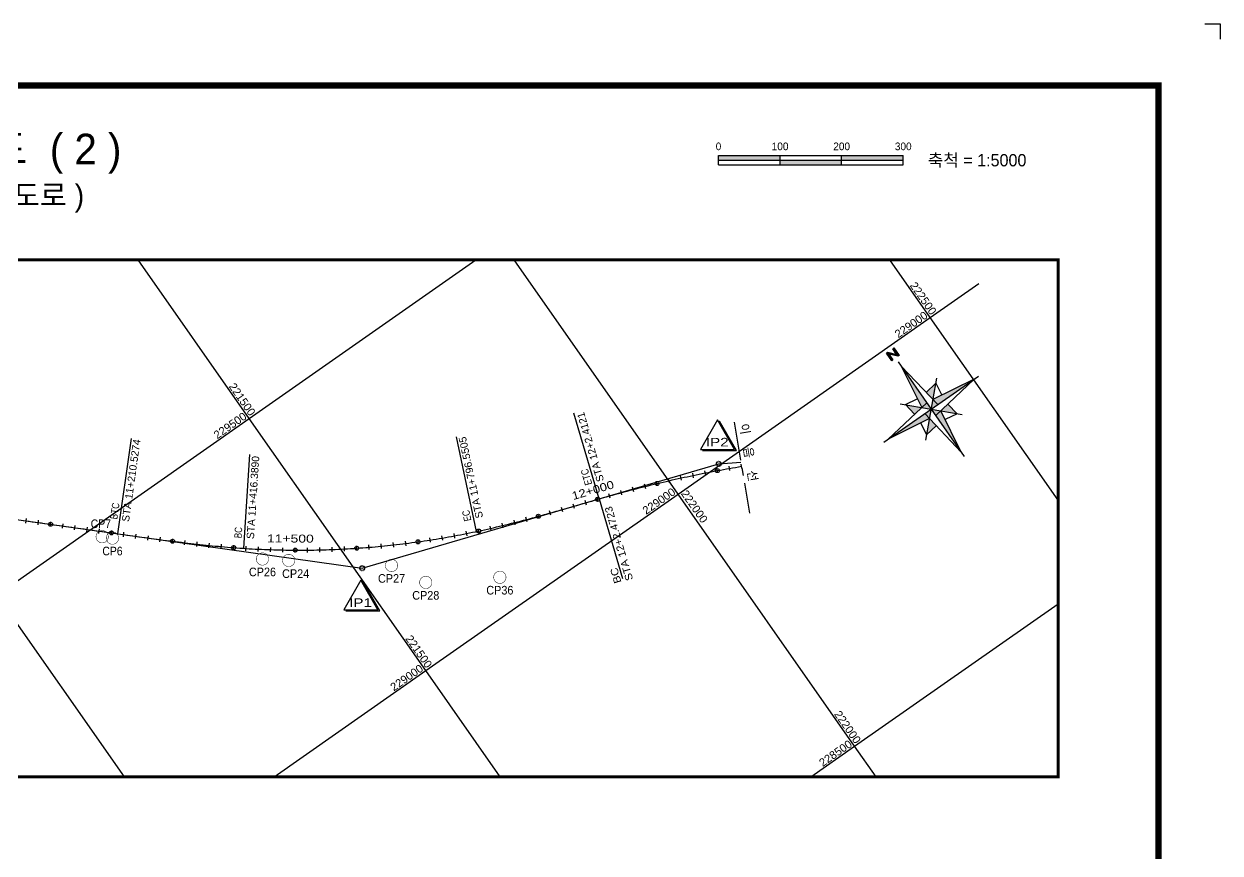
# Model space of a CAD drawing. Extents: x 225142 to 225983, y 224653 to 225247.
# Drawn here: x 225595 to 225983.5, y 224977.2 to 225246.6 of the extents above; entities that cross this region are included whole.
import ezdxf
from ezdxf.enums import TextEntityAlignment as Align

# ---------------------------------------------------------------- set-up
doc = ezdxf.new("R2010")
doc.units = 0
doc.header["$LTSCALE"] = 10
doc.header["$MEASUREMENT"] = 0
doc.linetypes.add('A-CENTR01', pattern=[2, 1.25, -0.25, 0.25, -0.25])
doc.layers.get('0').update_dxf_attribs({"linetype": 'CONTINUOUS'})
for name, color, linetype in [('CA-ALGN-CNTL', 2, 'CONTINUOUS'), ('CA-ALGN-IPLN', 1, 'CONTINUOUS'), ('CA-ALGN-IPSM', 2, 'CONTINUOUS'), ('CA-ALGN-STSM', 2, 'CONTINUOUS'), ('CA-ALGN-SUBL', 1, 'CONTINUOUS'), ('CA-ALGN-SUBT', 2, 'CONTINUOUS'), ('CA-ALGN-TEXT', 3, 'CONTINUOUS'), ('CA-MACL', 7, 'A-CENTR01'), ('CA-MACT', 7, 'CONTINUOUS'), ('CV-AZMU', 3, 'CONTINUOUS'), ('CV-GRID-BORD', 4, 'CONTINUOUS'), ('CV-GRID-LINE', 1, 'CONTINUOUS'), ('CV-GRID-TEXT', 4, 'CONTINUOUS'), ('CV-SURV-SYMB', 3, 'CONTINUOUS'), ('CV-SURV-TEXT', 3, 'CONTINUOUS'), ('CX-BORD', 3, 'CONTINUOUS'), ('CX-BORD-LIN1', 4, 'CONTINUOUS'), ('CX-BORD-LIN2', 3, 'CONTINUOUS'), ('CX-BORD-TEX2', 7, 'CONTINUOUS'), ('CX-BORD-TEX3', 6, 'CONTINUOUS'), ('CX-MISC', 2, 'CONTINUOUS'), ('CX-SCAL-LINE', 3, 'CONTINUOUS'), ('CX-SCAL-TEXT', 4, 'CONTINUOUS'), ('CX-SCALE', 7, 'CONTINUOUS')]:
    doc.layers.add(name, color=color, linetype=linetype)
doc.styles.add('GTXT', font='Dotum.ttf')
doc.styles.add('SCALETEXT', font='Dotum.ttf')
doc.styles.get("Standard").update_dxf_attribs({"font": 'Dotum.ttf'})
doc.styles.add('TB_TEXT', font='Dotum.ttf')
doc.styles.add('TB_WBTXT', font='Dotum.ttf')
doc.styles.add('TB_WMTXT', font='Dotum.ttf')

# ---------------------------------------------------------------- blocks, each defined once
blk = doc.blocks.new('CXBLKA1-KHCA1')
at = {"layer": 'CX-BORD-LIN1', "const_width": 2}
blk.add_lwpolyline([(796, 0), (0, 0), (0, 554), (796, 554)], close=True, dxfattribs=at)
at = {"layer": 'CX-MISC'}
blk.add_line((811, 574), (816, 574), dxfattribs=at)
blk.add_lwpolyline([(811, 574), (816, 574), (816, 569)], dxfattribs=at)
at = {"layer": 'CX-BORD-LIN1', "style": 'TB_TEXT'}
for tag, height, p in [('TR_RNUM4', 3, (285.11, 26.64)), ('TR_RDAT4', 3.5, (317.5, 27)), ('TR_DGN4', 3.5, (459.12, 27)), ('TR_CHK4', 3.5, (499.12, 27)), ('TR_APP4', 3.5, (539.12, 27)), ('TR_RNUM3', 3, (285.11, 20.64)), ('TR_RDAT3', 3.5, (317.5, 21)), ('TR_DGN3', 3.5, (459.12, 21)), ('TR_CHK3', 3.5, (499.12, 21)), ('TR_APP3', 3.5, (539.12, 21)), ('TR_RNUM2', 3, (285.11, 14.64)), ('TR_RDAT2', 3.5, (317.5, 15)), ('TR_DGN2', 3.5, (459.12, 15)), ('TR_CHK2', 3.5, (499.12, 15)), ('TR_APP2', 3.5, (539.12, 15)), ('TR_RNUM1', 3, (285.11, 8.64)), ('TR_RDAT1', 3.5, (317.5, 9)), ('TR_DGN1', 3.5, (459.12, 9)), ('TR_CHK1', 3.5, (499.12, 9)), ('TR_APP1', 3.5, (539.12, 9))]:
    blk.add_attdef(tag, text='', height=height, dxfattribs=at).set_placement(p, align=Align.MIDDLE_CENTER)
for tag, p in [('TR_RCON4', (342.3, 27)), ('TR_RCON3', (342.3, 21)), ('TR_RCON2', (342.3, 15)), ('TR_RCON1', (342.3, 9))]:
    blk.add_attdef(tag, text='', height=3.5, dxfattribs=at).set_placement(p, align=Align.MIDDLE_LEFT)
at = {"layer": 'CX-BORD-LIN2', "style": 'TB_TEXT'}
blk.add_attdef('TD_VERSION', text='', height=3, rotation=90, dxfattribs=at).set_placement((800.5, 48.01), align=Align.MIDDLE_CENTER)
at = {"layer": 'CX-BORD-TEX2', "style": 'TB_WMTXT'}
for tag, height, p in [('TB_CNAME', 5, (15.34, 531.83)), ('TB_CSCOP', 4, (16.63, 523.83))]:
    blk.add_attdef(tag, text='', height=height, dxfattribs=at).set_placement(p, align=Align.BOTTOM_LEFT)
at = {"layer": 'CX-BORD-TEX2', "style": 'TB_WBTXT'}
for tag, height, p in [('TB_MTITIL', 10, (398, 533.33)), ('TB_STITL', 7, (398, 518.33))]:
    blk.add_attdef(tag, text='', height=height, dxfattribs=at).set_placement(p, align=Align.MIDDLE_CENTER)
at = {"layer": 'CX-BORD-TEX3', "style": 'TB_TEXT'}
for tag, height, p in [('TD_DCOMP', 4.5, (217.5, 25)), ('TD_CSECT', 4.5, (611, 25)), ('TD_DNAME_TOP', 4.5, (755, 25)), ('TD_DNAME_MAIN', 4.5, (755, 19.01)), ('TD_CCOMP', 4.5, (217.5, 15)), ('TD_HSCAL', 4.5, (626.7, 15.24)), ('TD_VSCAL', 4.5, (655.78, 15.24)), ('TD_DNAME_BOT', 3, (755, 13.65)), ('TD_CNAME', 4.5, (65, 5.75)), ('TD_FIELD', 4.5, (182.5, 5.53)), ('TD_CSTEP', 4.5, (253.24, 5.53)), ('TD_DWGCODE', 4.5, (641, 5.39)), ('TD_DWGNO', 4.5, (755, 5.39))]:
    blk.add_attdef(tag, text='', height=height, dxfattribs=at).set_placement(p, align=Align.MIDDLE_CENTER)
at = {"layer": 'CX-BORD-TEX3', "style": 'TB_TEXT', "width": 0.9}
blk.add_attdef('TD_CDIST', text='', height=4.5, dxfattribs=at).set_placement((656, 25), align=Align.MIDDLE_CENTER)
blk = doc.blocks.new('CXGSCHS-5000')
at = {"layer": 'CX-SCAL-LINE'}
h = blk.add_hatch(color=256, dxfattribs=at)
h.paths.add_polyline_path([(0, 1.5), (0, 0), (20, 0), (20, 1.5)])
h.paths.add_polyline_path([(20, 0), (20, -1.5), (40, -1.5), (40, 0)])
h.paths.add_polyline_path([(60, 0), (60, 1.5), (40, 1.5), (40, 0)])
for p, q in [((0, 1.5), (60, 1.5)), ((0, -1.5), (0, 1.5)), ((0, 0), (60, 0)), ((20, -1.5), (20, 1.5)), ((40, -1.5), (40, 1.5)), ((60, -1.5), (60, 1.5)), ((0, -1.5), (60, -1.5))]:
    blk.add_line(p, q, dxfattribs=at)
at = {"layer": 'CX-SCAL-LINE', "style": 'SCALETEXT'}
for s, p in [('0', (0, 2.5)), ('100', (20, 2.5)), ('200', (40, 2.5)), ('300', (60, 2.5))]:
    blk.add_text(s, height=2.5, dxfattribs=at).set_placement(p, align=Align.BOTTOM_CENTER)
at = {"layer": 'CX-SCAL-TEXT', "style": 'SCALETEXT'}
blk.add_text('축척 = 1:5000', height=4, dxfattribs=at).set_placement((68, 0), align=Align.MIDDLE_LEFT)
blk = doc.blocks.new('CXBEAR2')
blk.add_hatch(color=256).paths.add_polyline_path([(23.25, -1.5), (20.25, -1.5), (20.25, -1), (22.49, 1), (20.25, 1), (20.25, 1.5), (23.25, 1.5), (23.25, 1), (21.01, -1), (23.25, -1)])
for p, q in [((-2.22, 2.22), (0, 17.05)), ((0, 18.75), (0, -18.75)), ((0, 17.05), (2.56, 0)), ((-7.23, 7.23), (7.23, -7.23)), ((7.23, 7.23), (-7.23, -7.23)), ((-1.75, 5.37), (-6.03, 6.03)), ((-6.03, 6.03), (-5.37, 1.75)), ((6.03, 6.03), (1.75, 5.37)), ((6.03, 6.03), (5.37, 1.75)), ((0, 2.56), (-17.05, 0)), ((17.05, 0), (2.22, 2.22)), ((23.25, 1), (23.25, 1)), ((18.75, 0), (-18.75, 0)), ((-17.05, 0), (-2.22, -2.22)), ((-6.03, -6.03), (-5.37, -1.75)), ((0, -17.05), (-2.56, 0)), ((17.05, 0), (0, -2.56)), ((0, -17.05), (2.22, -2.22)), ((6.03, -6.03), (5.37, -1.75)), ((-1.75, -5.37), (-6.03, -6.03)), ((6.03, -6.03), (1.75, -5.37))]:
    blk.add_line(p, q)
blk.add_lwpolyline([(23.25, -1.5), (20.25, -1.5), (20.25, -1), (22.49, 1), (20.25, 1), (20.25, 1.5), (23.25, 1.5), (23.25, 1), (21.01, -1), (23.25, -1)], close=True)
for points in [[(0, 17.05), (-2.22, 2.22), (0, 0)], [(-6.03, 6.03), (-5.37, 1.75), (-2.22, 2.22)], [(6.03, 6.03), (1.75, 5.37), (2.22, 2.22)], [(17.05, 0), (2.22, 2.22), (0, 0)], [(0, 0), (-17.05, 0), (-2.22, -2.22)], [(-2.22, -2.22), (-1.75, -5.37), (-6.03, -6.03)], [(0, 0), (2.22, -2.22), (0, -17.05)], [(5.37, -1.75), (6.03, -6.03), (2.22, -2.22)]]:
    blk.add_solid(points)
blk = doc.blocks.new('CVSVCPM')
at = {"const_width": 0.15}
blk.add_lwpolyline([(0, 2, -1), (0, -2, -1), (0, 2)], format="xyb", dxfattribs=at)
at = {"style": 'GTXT', "flags": 1}
blk.add_attdef('NO', text='', height=2.5, dxfattribs=at).set_placement((0, 4.76), align=Align.MIDDLE)
blk = doc.blocks.new('CASTAMS')
blk.add_line((0, -1.5), (0, 1.5))
at = {"style": 'GTXT', "flags": 1}
for tag, p in [('XSEC_DAT', (0, -6.85)), ('STA_DST', (0, -3.62))]:
    blk.add_attdef(tag, text='', height=2.5, dxfattribs=at).set_placement(p, align=Align.MIDDLE)
blk = doc.blocks.new('CASTAMM')
blk.add_line((0, -1.5), (0, 1.5))
blk.add_circle((0, 0), 1.3)
at = {"style": 'GTXT', "flags": 1}
for tag, p in [('XSEC_DAT', (0, -6.85)), ('STA_DST', (0, -3.62))]:
    blk.add_attdef(tag, text='', height=2.5, dxfattribs=at).set_placement(p, align=Align.MIDDLE)
blk = doc.blocks.new('CAIPMRK')
at = {"const_width": 0.1}
blk.add_lwpolyline([(-2, 0, -1), (2, 0, -1)], format="xyb", close=True, dxfattribs=at)
blk.add_circle((0, 0), 1.5)

msp = doc.modelspace()

# ---------------------------------------------------------------- hatches: boundary and pattern name
at = {"layer": 'CA-ALGN-TEXT'}
for points in [[(225825.8, 225108.33), (225815.61, 225108.33), (225815.4, 225107.98), (225826.45, 225107.98), (225820.93, 225117.55), (225820.71, 225117.16)], [(225709.89, 225056.27), (225699.7, 225056.27), (225699.5, 225055.91), (225710.55, 225055.91), (225705.02, 225065.48), (225704.8, 225065.1)]]:
    msp.add_hatch(color=256, dxfattribs=at).paths.add_polyline_path(points)

# ---------------------------------------------------------------- linework, layer by layer
at = {"layer": 'CA-ALGN-CNTL'}
msp.add_lwpolyline([(225594.7, 225085.28), (225595.7, 225085.14), (225596.69, 225085), (225597.68, 225084.86), (225598.67, 225084.72), (225599.66, 225084.58), (225600.65, 225084.44), (225601.64, 225084.3), (225602.63, 225084.16), (225603.62, 225084.02), (225604.61, 225083.88), (225605.6, 225083.74), (225606.59, 225083.6), (225607.58, 225083.46), (225608.57, 225083.32), (225609.56, 225083.18), (225610.55, 225083.04), (225611.54, 225082.9), (225612.53, 225082.77), (225613.52, 225082.63), (225614.51, 225082.49), (225615.5, 225082.35), (225616.49, 225082.21), (225617.48, 225082.07), (225618.47, 225081.93), (225619.46, 225081.79), (225620.45, 225081.65), (225621.44, 225081.51), (225622.43, 225081.37), (225623.42, 225081.23), (225624.41, 225081.09), (225625.4, 225080.95), (225625.51, 225080.94), (225626.39, 225080.81), (225627.38, 225080.67), (225628.37, 225080.53), (225629.36, 225080.39), (225630.35, 225080.25), (225631.34, 225080.11), (225632.33, 225079.98), (225633.32, 225079.84), (225634.31, 225079.7), (225635.31, 225079.57), (225636.3, 225079.43), (225637.29, 225079.3), (225638.28, 225079.17), (225639.27, 225079.03), (225640.26, 225078.9), (225641.25, 225078.77), (225642.24, 225078.65), (225643.24, 225078.52), (225644.23, 225078.39), (225645.22, 225078.27), (225646.21, 225078.15), (225647.21, 225078.03), (225648.2, 225077.91), (225649.19, 225077.8), (225650.19, 225077.68), (225651.18, 225077.57), (225652.17, 225077.46), (225653.17, 225077.36), (225654.16, 225077.25), (225655.16, 225077.15), (225656.15, 225077.05), (225657.15, 225076.95), (225658.14, 225076.86), (225659.14, 225076.77), (225660.14, 225076.68), (225661.13, 225076.6), (225662.13, 225076.51), (225663.13, 225076.44), (225664.12, 225076.36), (225665.12, 225076.29), (225666.12, 225076.22), (225666.39, 225076.2), (225667.12, 225076.16), (225668.11, 225076.09), (225669.11, 225076.04), (225670.11, 225075.98), (225671.11, 225075.93), (225672.11, 225075.89), (225673.11, 225075.84), (225673.46, 225075.83), (225674.11, 225075.8), (225675.11, 225075.77), (225676.11, 225075.74), (225677.1, 225075.71), (225678.1, 225075.68), (225679.1, 225075.66), (225680.1, 225075.64), (225681.1, 225075.63), (225682.1, 225075.62), (225683.1, 225075.61), (225684.1, 225075.61), (225685.1, 225075.61), (225686.1, 225075.62), (225687.1, 225075.62), (225688.1, 225075.63), (225689.1, 225075.65), (225690.1, 225075.67), (225691.1, 225075.69), (225692.1, 225075.72), (225693.1, 225075.75), (225694.1, 225075.78), (225695.1, 225075.82), (225696.1, 225075.86), (225697.1, 225075.9), (225698.1, 225075.95), (225699.1, 225076), (225700.1, 225076.05), (225701.09, 225076.11), (225702.09, 225076.17), (225703.09, 225076.24), (225704.09, 225076.31), (225705.08, 225076.38), (225706.08, 225076.46), (225706.55, 225076.5), (225707.08, 225076.54), (225708.08, 225076.62), (225709.07, 225076.71), (225710.07, 225076.8), (225711.06, 225076.9), (225712.06, 225076.99), (225713.05, 225077.1), (225714.05, 225077.2), (225715.04, 225077.31), (225716.03, 225077.42), (225717.03, 225077.54), (225718.02, 225077.66), (225719.01, 225077.78), (225720.01, 225077.91), (225721, 225078.04), (225721.99, 225078.17), (225722.98, 225078.31), (225723.97, 225078.45), (225724.96, 225078.6), (225725.95, 225078.75), (225726.93, 225078.9), (225727.92, 225079.05), (225728.91, 225079.21), (225729.9, 225079.38), (225730.88, 225079.54), (225731.87, 225079.71), (225732.85, 225079.89), (225733.84, 225080.06), (225734.82, 225080.24), (225735.8, 225080.43), (225736.79, 225080.62), (225737.77, 225080.81), (225738.75, 225081), (225739.73, 225081.2), (225740.71, 225081.4), (225741.69, 225081.61), (225741.99, 225081.67), (225742.66, 225081.82), (225743.64, 225082.03), (225744.62, 225082.25), (225745.59, 225082.46), (225746.57, 225082.69), (225747.54, 225082.91), (225748.52, 225083.14), (225749.49, 225083.37), (225750.46, 225083.61), (225751.43, 225083.84), (225752.4, 225084.08), (225753.37, 225084.33), (225754.34, 225084.57), (225755.31, 225084.82), (225756.28, 225085.07), (225757.25, 225085.32), (225758.21, 225085.58), (225759.18, 225085.83), (225760.15, 225086.09), (225761.11, 225086.35), (225762.08, 225086.61), (225763.04, 225086.88), (225764.01, 225087.14), (225764.97, 225087.41), (225765.93, 225087.68), (225766.9, 225087.95), (225767.86, 225088.22), (225768.82, 225088.49), (225769.78, 225088.77), (225770.74, 225089.04), (225771.71, 225089.32), (225772.67, 225089.59), (225773.63, 225089.87), (225774.59, 225090.15), (225775.55, 225090.43), (225776.51, 225090.71), (225777.47, 225090.99), (225778.43, 225091.27), (225779.39, 225091.55), (225780.35, 225091.83), (225781.31, 225092.11), (225781.77, 225092.24), (225781.78, 225092.25), (225782.27, 225092.39), (225783.23, 225092.67), (225784.19, 225092.94), (225785.15, 225093.21), (225786.11, 225093.49), (225787.08, 225093.75), (225788.04, 225094.02), (225789.01, 225094.28), (225789.97, 225094.55), (225790.94, 225094.81), (225791.9, 225095.06), (225792.87, 225095.32), (225793.84, 225095.57), (225794.81, 225095.82), (225795.78, 225096.06), (225796.75, 225096.31), (225797.72, 225096.55), (225798.69, 225096.79), (225799.66, 225097.03), (225800.63, 225097.26), (225801.6, 225097.5), (225802.58, 225097.73), (225803.55, 225097.95), (225804.52, 225098.18), (225805.5, 225098.4), (225806.47, 225098.62), (225807.45, 225098.84), (225808.43, 225099.05), (225809.4, 225099.27), (225810.38, 225099.48), (225811.36, 225099.69), (225812.34, 225099.89), (225813.32, 225100.09), (225814.3, 225100.29), (225815.28, 225100.49), (225816.26, 225100.69), (225817.24, 225100.88), (225818.22, 225101.07), (225819.2, 225101.26), (225820.19, 225101.45), (225821.17, 225101.63), (225822.15, 225101.81), (225823.14, 225101.99), (225824.12, 225102.17), (225825.1, 225102.34), (225826.09, 225102.51), (225827.08, 225102.68), (225828.06, 225102.85)], dxfattribs=at)
at = {"layer": 'CA-ALGN-IPLN'}
for p, q in [((225319.93, 225124.03), (225704.86, 225069.75)), ((225704.86, 225069.75), (225820.64, 225103.61)), ((225820.64, 225103.61), (225827.83, 225104.21))]:
    msp.add_line(p, q, dxfattribs=at)
at = {"layer": 'CA-ALGN-SUBL', "linetype": 'Continuous'}
for p, q in [((225781.77, 225092.24), (225773.63, 225120.06)), ((225741.99, 225081.67), (225735.44, 225112.38)), ((225625.51, 225080.94), (225629.87, 225111.85)), ((225666.39, 225076.2), (225668.39, 225106.67)), ((225781.78, 225092.25), (225789.34, 225066.42))]:
    msp.add_line(p, q, dxfattribs=at)
at = {"layer": 'CA-ALGN-TEXT'}
for points in [[(225820.28, 225117.9), (225814.75, 225108.33), (225825.8, 225108.33)], [(225704.37, 225065.84), (225698.84, 225056.27), (225709.89, 225056.27)]]:
    msp.add_lwpolyline(points, close=True, dxfattribs=at)
for points in [[(225815.61, 225108.33), (225815.4, 225107.98), (225826.45, 225107.98), (225820.93, 225117.55), (225820.71, 225117.16)], [(225699.7, 225056.27), (225699.5, 225055.91), (225710.55, 225055.91), (225705.02, 225065.48), (225704.8, 225065.1)]]:
    msp.add_lwpolyline(points, dxfattribs=at)
at = {"layer": 'CA-MACL'}
msp.add_line((225825.67, 225117.14), (225830.62, 225087.57), dxfattribs=at)
at = {"layer": 'CV-GRID-BORD', "const_width": 1}
msp.add_lwpolyline([(225200.02, 225001.95), (225930.93, 225001.95), (225930.93, 225169.91), (225200.02, 225169.91)], close=True, dxfattribs=at)
at = {"layer": 'CV-GRID-LINE', "linetype": 'Continuous'}
for p, q in [((225668.16, 225118.38), (225632.08, 225169.91)), ((225668.16, 225118.38), (225741.76, 225169.91)), ((225807.44, 225093.82), (225754.16, 225169.91)), ((225889.35, 225151.18), (225876.24, 225169.91)), ((225889.35, 225151.18), (225905.11, 225162.21)), ((225807.44, 225093.82), (225889.35, 225151.18)), ((225930.93, 225091.8), (225889.35, 225151.18)), ((225586.25, 225061.02), (225668.16, 225118.38)), ((225725.52, 225036.46), (225668.16, 225118.38)), ((225725.52, 225036.46), (225807.44, 225093.82)), ((225864.79, 225011.91), (225807.44, 225093.82)), ((225627.61, 225001.95), (225586.25, 225061.02)), ((225864.79, 225011.91), (225930.93, 225058.21)), ((225676.23, 225001.95), (225725.52, 225036.46)), ((225749.69, 225001.95), (225725.52, 225036.46)), ((225850.58, 225001.95), (225864.79, 225011.91)), ((225871.76, 225001.95), (225864.79, 225011.91))]:
    msp.add_line(p, q, dxfattribs=at)

# ---------------------------------------------------------------- block references
at = {"layer": 'CA-ALGN-IPSM', "xscale": 0.5, "yscale": 0.5}
for p in [(225820.64, 225103.61), (225704.86, 225069.75)]:
    msp.add_blockref('CAIPMRK', p, dxfattribs=at)
at = {"layer": 'CA-ALGN-STSM', "xscale": 0.5, "yscale": 0.5, "zscale": 0.5}
for name, p, rotation in [('CASTAMS', (225816.26, 225100.69), 11.21819726212315), ('CASTAMM', (225820.19, 225101.45), 10.64535384502228), ('CASTAMS', (225824.12, 225102.17), 10.07238489396474), ('CASTAMS', (225828.06, 225102.85), 9.499327083963074), ('CASTAMS', (225796.75, 225096.31), 14.0830970299588), ('CASTAMM', (225800.63, 225097.26), 13.51006871656022), ('CASTAMS', (225804.52, 225098.18), 12.93709140251686), ('CASTAMS', (225808.43, 225099.05), 12.364140359701), ('CASTAMS', (225812.34, 225099.89), 11.79119437512722), ('CASTAMM', (225781.31, 225092.11), 16.30342309678362), ('CASTAMS', (225785.15, 225093.21), 15.80191042215934), ('CASTAMS', (225789.01, 225094.28), 15.22902729690315), ('CASTAMS', (225792.87, 225095.32), 14.65603558356714), ('CASTAMS', (225769.78, 225088.77), 15.91129473811527), ('CASTAMS', (225773.63, 225089.87), 16.1226570387651), ('CASTAMS', (225777.47, 225090.99), 16.25350587019078), ('CASTAMS', (225595.7, 225085.14), 351.9730997054272), ('CASTAMS', (225599.66, 225084.58), 351.9731695132667), ('CASTAMS', (225754.34, 225084.57), 14.2588515655745), ('CASTAMS', (225758.21, 225085.58), 14.79299488730345), ('CASTAMM', (225762.08, 225086.61), 15.24645428209638), ('CASTAMS', (225765.93, 225087.68), 15.6191048972186), ('CASTAMM', (225603.62, 225084.02), 351.9731695146426), ('CASTAMS', (225607.58, 225083.46), 351.973234674994), ('CASTAMS', (225611.54, 225082.9), 351.9731648646074), ('CASTAMS', (225615.5, 225082.35), 351.9731648687354), ('CASTAMS', (225619.46, 225081.79), 351.9731648644134), ('CASTAMM', (225623.42, 225081.23), 351.9731648657893), ('CASTAMS', (225627.38, 225080.67), 351.9821518143887), ('CASTAMS', (225738.75, 225081), 11.34343984456634), ('CASTAMM', (225742.66, 225081.82), 12.17260318074276), ('CASTAMS', (225746.57, 225082.69), 12.94870604953397), ('CASTAMS', (225750.46, 225083.61), 13.64411274204044), ('CASTAMS', (225631.34, 225080.11), 352.0608005477986), ('CASTAMS', (225635.31, 225079.57), 352.2199974862889), ('CASTAMS', (225639.27, 225079.03), 352.4599039244992), ('CASTAMM', (225643.24, 225078.52), 352.7804399098079), ('CASTAMS', (225647.21, 225078.03), 353.18166573254), ('CASTAMS', (225651.18, 225077.57), 353.6636366646166), ('CASTAMS', (225655.16, 225077.15), 354.2261607846918), ('CASTAMS', (225659.14, 225076.77), 354.8694600148887), ('CASTAMS', (225711.06, 225076.9), 5.530743962284035), ('CASTAMS', (225715.04, 225077.31), 6.361048806983041), ('CASTAMS', (225719.01, 225077.78), 7.191561882073136), ('CASTAMM', (225722.98, 225078.31), 8.021814170598729), ('CASTAMS', (225726.93, 225078.9), 8.852277542010372), ('CASTAMS', (225730.88, 225079.54), 9.68265703874529), ('CASTAMS', (225734.82, 225080.24), 10.5129144029717), ('CASTAMM', (225663.13, 225076.44), 355.5933663966898), ('CASTAMS', (225667.12, 225076.16), 356.3965687929108), ('CASTAMS', (225671.11, 225075.93), 357.2270483085984), ('CASTAMS', (225675.11, 225075.77), 358.0573406746466), ('CASTAMS', (225679.1, 225075.66), 358.887693207673), ('CASTAMM', (225683.1, 225075.61), 359.7180902506749), ('CASTAMS', (225687.1, 225075.62), 0.5484970575022707), ('CASTAMS', (225691.1, 225075.69), 1.378929856658546), ('CASTAMS', (225695.1, 225075.82), 2.20919172713665), ('CASTAMS', (225699.1, 225076), 3.039563581256148), ('CASTAMM', (225703.09, 225076.24), 3.870005308180149), ('CASTAMS', (225707.08, 225076.54), 4.700379176307727)]:
    msp.add_blockref(name, p, dxfattribs=dict(at, rotation=rotation))
at = {"layer": 'CV-AZMU', "rotation": 125.0000040449272}
msp.add_blockref('CXBEAR2', (225889.66, 225121.42), dxfattribs=at)
at = {"layer": 'CV-SURV-SYMB'}
for p, rotation in [((225620.4, 225079.97), 180.0000040420846), ((225620.4, 225079.97), 90.00000404250149), ((225623.74, 225079.52), 180.0000040429183), ((225623.74, 225079.52), 90.00000404208463), ((225672.45, 225072.73), 180.0000040420846), ((225672.45, 225072.73), 90.00000404250149), ((225680.98, 225072.27), 180.0000040420846), ((225680.98, 225072.27), 90.00000404250149), ((225714.38, 225070.62), 180.0000040425014), ((225714.38, 225070.62), 90.00000404208463), ((225725.5, 225065.13), 180.0000040429183), ((225725.5, 225065.13), 90.00000404250149), ((225749.56, 225066.8), 180.0000040429183), ((225749.56, 225066.8), 90.00000404250149)]:
    msp.add_blockref('CVSVCPM', p, dxfattribs=dict(at, rotation=rotation))
at = {"layer": 'CX-BORD'}
ref = msp.add_blockref('CXBLKA1-KHCA1', (225167.48, 224672.57), dxfattribs=at)
ref.add_attrib('TB_MTITIL', '좌  표  전  개  도  ( 2 )', dxfattribs={"layer": 'CX-BORD-TEX2', "height": 10, "style": 'TB_WBTXT'}).set_placement((225565.48, 225205.9), align=Align.MIDDLE_CENTER)
ref.add_attrib('TB_STITL', '( 언양~울산간 고속도로 )', dxfattribs={"layer": 'CX-BORD-TEX2', "height": 7, "style": 'TB_WBTXT'}).set_placement((225565.48, 225190.9), align=Align.MIDDLE_CENTER)
at = {"layer": 'CX-SCALE'}
msp.add_blockref('CXGSCHS-5000', (225820.57, 225202.29), dxfattribs=at)

# ---------------------------------------------------------------- texts
at = {"layer": 'CA-ALGN-SUBT'}
for s, height, rotation, width, p, p2 in [('STA 12+2.4121', 2.4, 106.3041, 0.966476, (225783.44, 225098.21), (225776.87, 225120.67)), ('STA 11+796.5505', 2.4, 102.0305, 0.960859, (225744.12, 225086.24), (225738.49, 225112.65)), ('STA 11+210.5274', 2.4, 81.9732, 0.960859, (225629.11, 225084.71), (225632.88, 225111.45)), ('STA 11+416.3890', 2.4, 86.2467, 0.960859, (225669.68, 225079.16), (225671.45, 225106.1)), ('ETC', 2.4, 106.3041, 0.837923, (225779.6, 225097.09), (225778.08, 225102.28)), ('BTC', 2.4, 81.9732, 0.81647, (225625.3, 225085.48), (225626.06, 225090.83)), ('  STA 12+2.4723', 2.4, 106.3041, 1.021216, (225793.43, 225064.16), (225785.85, 225090.08)), ('EC', 2.4, 102.0305, 0.799928, (225740.34, 225085.28), (225739.59, 225088.8)), ('BC', 2.4, 86.2467, 0.770921, (225665.67, 225079.43), (225665.9, 225083.03)), ('     11+500', 2.6, 359.7181, 1.149168, (225667.66, 225078.15), (225689.11, 225078.05)), ('  BC', 2.4, 106.3041, 1.043909, (225789.66, 225063.24), (225787.64, 225070.15))]:
    msp.add_text(s, height=height, rotation=rotation, dxfattribs=dict(at, width=width)).set_placement(p, p2, align=Align.FIT)
at = {"layer": 'CA-ALGN-TEXT'}
for s, height, rotation, width, p, p2 in [(' IP2', 2.8, 0, 1.244646, (225815.06, 225109.29), (225823.86, 225109.29)), ('   12+000', 2.6, 16.3035, 1.079824, (225770.03, 225090.89), (225786.88, 225095.82)), (' IP1', 2.8, 0, 1.244646, (225699.22, 225057.15), (225708.02, 225057.15))]:
    msp.add_text(s, height=height, rotation=rotation, dxfattribs=dict(at, width=width)).set_placement(p, p2, align=Align.FIT)
at = {"layer": 'CA-MACT'}
msp.add_text('이    음    선', height=2.85, rotation=279.304, dxfattribs=at).set_placement((225827.42, 225116.51))
at = {"layer": 'CV-GRID-TEXT', "width": 0.94962}
for s, rotation, p, p2 in [('222500', 305, (225882.57, 225161.57), (225889.45, 225151.74)), ('229000', 35, (225878.97, 225144.39), (225888.8, 225151.28)), ('221500', 305, (225661.38, 225128.77), (225668.26, 225118.94)), ('229500', 35, (225657.78, 225111.59), (225667.61, 225118.48)), ('229000', 35, (225797.05, 225087.04), (225806.88, 225093.92)), ('222000', 305, (225808.26, 225093.95), (225815.15, 225084.12)), ('221500', 305, (225718.74, 225046.85), (225725.62, 225037.02)), ('229000', 35, (225715.13, 225029.68), (225724.96, 225036.56)), ('222000', 305, (225858.01, 225022.29), (225864.89, 225012.46)), ('228500', 35, (225854.41, 225005.12), (225864.24, 225012))]:
    msp.add_text(s, height=2.6, rotation=rotation, dxfattribs=at).set_placement(p, p2, align=Align.FIT)
at = {"layer": 'CV-SURV-TEXT'}
for s, width, p, p2 in [('CP7', 0.871658, (225616.67, 225082.77), (225623.27, 225082.77)), ('CP6', 0.871658, (225620.44, 225073.92), (225627.04, 225073.92)), ('CP26', 0.894319, (225668.05, 225067.13), (225676.85, 225067.13)), ('CP24', 0.894319, (225678.84, 225066.58), (225687.64, 225066.58)), ('CP27', 0.894319, (225709.98, 225065.02), (225718.78, 225065.02)), ('CP28', 0.894319, (225721.1, 225059.53), (225729.9, 225059.53)), ('CP36', 0.894319, (225745.16, 225061.2), (225753.96, 225061.2))]:
    msp.add_text(s, height=2.8, rotation=0, dxfattribs=dict(at, width=width)).set_placement(p, p2, align=Align.FIT)

doc.saveas('drawing.dxf')
